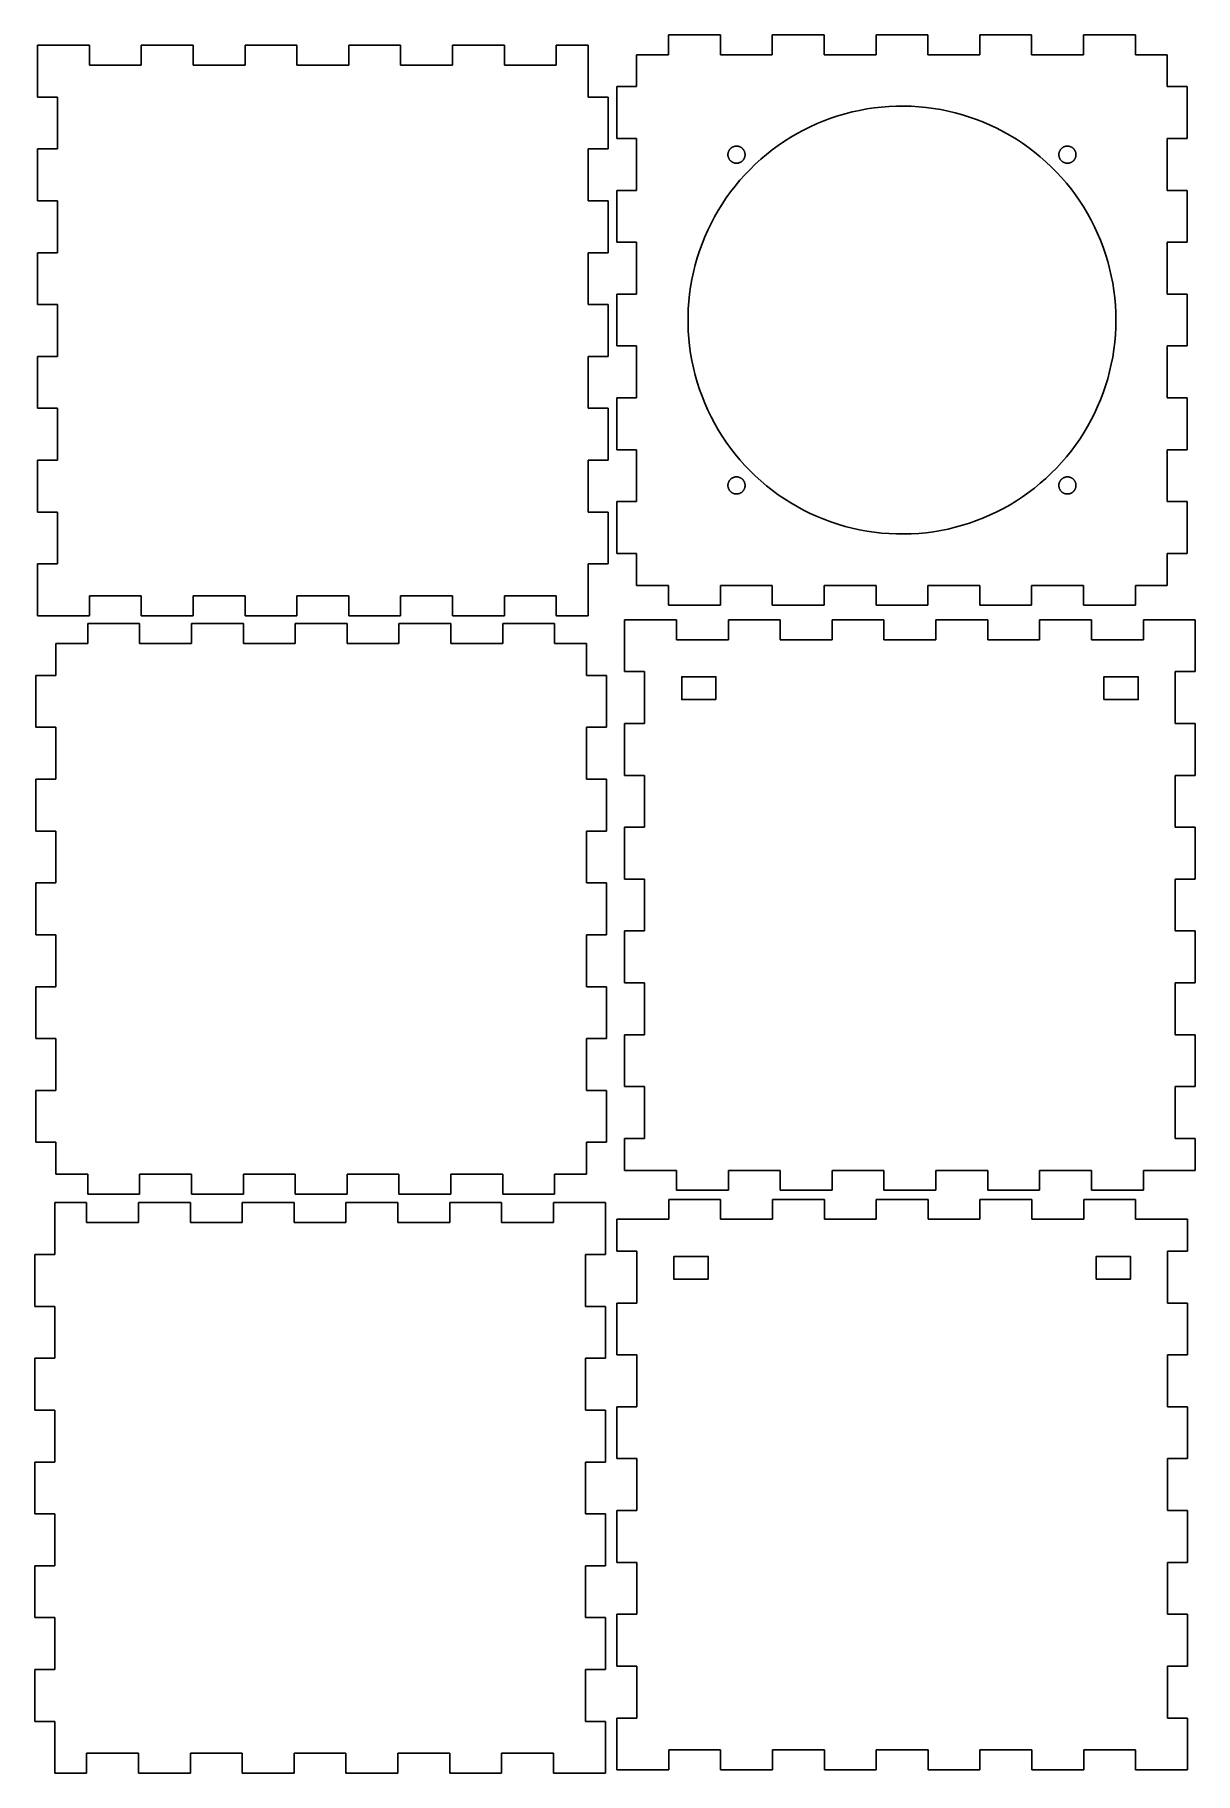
# Model space of a CAD drawing. Header units: millimetres. Extents: x 343 to 546, y 28 to 333.
import ezdxf

# ---------------------------------------------------------------- set-up
doc = ezdxf.new("R2010")
doc.units = ezdxf.units.MM
doc.header["$MEASUREMENT"] = 0
doc.layers.add('Default', color=178, linetype='Continuous', true_color=0x000000)

msp = doc.modelspace()

# ---------------------------------------------------------------- linework, layer by layer
for points in [[(454.19, 332.68), (454.19, 329.18)], [(454.19, 332.68), (463.28, 332.68)], [(463.28, 332.68), (463.28, 329.18)], [(472.37, 332.68), (472.37, 329.18)], [(472.37, 332.68), (481.46, 332.68)], [(481.46, 332.68), (481.46, 329.18)], [(490.55, 332.68), (490.55, 329.18)], [(490.55, 332.68), (499.65, 332.68)], [(499.65, 332.68), (499.65, 329.18)], [(508.74, 332.68), (508.74, 329.18)], [(508.74, 332.68), (517.83, 332.68)], [(517.83, 332.68), (517.83, 329.18)], [(526.92, 332.68), (526.92, 329.18)], [(526.92, 332.68), (536.01, 332.68)], [(536.01, 332.68), (536.01, 329.18)], [(343.6, 321.76), (343.6, 330.85)], [(343.6, 330.85), (352.69, 330.85)], [(352.69, 330.85), (352.69, 327.35)], [(361.79, 330.85), (370.88, 330.85)], [(361.79, 330.85), (361.79, 327.35)], [(370.88, 330.85), (370.88, 327.35)], [(379.97, 330.85), (389.06, 330.85)], [(379.97, 330.85), (379.97, 327.35)], [(389.06, 330.85), (389.06, 327.35)], [(398.15, 330.85), (407.24, 330.85)], [(398.15, 330.85), (398.15, 327.35)], [(407.24, 330.85), (407.24, 327.35)], [(416.33, 330.85), (425.42, 330.85)], [(416.33, 330.85), (416.33, 327.35)], [(425.42, 330.85), (425.42, 327.35)], [(434.51, 330.85), (440.1, 330.85)], [(434.51, 330.85), (434.51, 327.35)], [(440.1, 321.76), (440.1, 330.85)], [(448.6, 329.18), (454.19, 329.18)], [(448.6, 323.58), (448.6, 329.18)], [(463.28, 329.18), (472.37, 329.18)], [(481.46, 329.18), (490.55, 329.18)], [(499.65, 329.18), (508.74, 329.18)], [(517.83, 329.18), (526.92, 329.18)], [(536.01, 329.18), (541.6, 329.18)], [(541.6, 323.58), (541.6, 329.18)], [(352.69, 327.35), (361.79, 327.35)], [(370.88, 327.35), (379.97, 327.35)], [(389.06, 327.35), (398.15, 327.35)], [(407.24, 327.35), (416.33, 327.35)], [(425.42, 327.35), (434.51, 327.35)], [(445.1, 314.49), (445.1, 323.58)], [(448.6, 323.58), (445.1, 323.58)], [(545.1, 323.58), (541.6, 323.58)], [(545.1, 314.49), (545.1, 323.58)], [(347.1, 321.76), (343.6, 321.76)], [(347.1, 312.67), (347.1, 321.76)], [(443.6, 321.76), (440.1, 321.76)], [(443.6, 312.67), (443.6, 321.76)], [(448.6, 314.49), (445.1, 314.49)], [(448.6, 305.4), (448.6, 314.49)], [(541.6, 305.4), (541.6, 314.49)], [(545.1, 314.49), (541.6, 314.49)], [(347.1, 312.67), (343.6, 312.67)], [(343.6, 303.57), (343.6, 312.67)], [(443.6, 312.67), (440.1, 312.67)], [(440.1, 303.57), (440.1, 312.67)], [(445.1, 296.31), (445.1, 305.4)], [(448.6, 305.4), (445.1, 305.4)], [(545.1, 305.4), (541.6, 305.4)], [(545.1, 296.31), (545.1, 305.4)], [(347.1, 303.57), (343.6, 303.57)], [(347.1, 294.48), (347.1, 303.57)], [(443.6, 303.57), (440.1, 303.57)], [(443.6, 294.48), (443.6, 303.57)], [(448.6, 296.31), (445.1, 296.31)], [(448.6, 287.22), (448.6, 296.31)], [(541.6, 287.22), (541.6, 296.31)], [(545.1, 296.31), (541.6, 296.31)], [(347.1, 294.48), (343.6, 294.48)], [(343.6, 285.39), (343.6, 294.48)], [(443.6, 294.48), (440.1, 294.48)], [(440.1, 285.39), (440.1, 294.48)], [(445.1, 278.13), (445.1, 287.22)], [(448.6, 287.22), (445.1, 287.22)], [(545.1, 287.22), (541.6, 287.22)], [(545.1, 278.13), (545.1, 287.22)], [(347.1, 285.39), (343.6, 285.39)], [(347.1, 276.3), (347.1, 285.39)], [(443.6, 285.39), (440.1, 285.39)], [(443.6, 276.3), (443.6, 285.39)], [(448.6, 278.13), (445.1, 278.13)], [(448.6, 269.04), (448.6, 278.13)], [(541.6, 269.04), (541.6, 278.13)], [(545.1, 278.13), (541.6, 278.13)], [(347.1, 276.3), (343.6, 276.3)], [(343.6, 267.21), (343.6, 276.3)], [(443.6, 276.3), (440.1, 276.3)], [(440.1, 267.21), (440.1, 276.3)], [(445.1, 259.95), (445.1, 269.04)], [(448.6, 269.04), (445.1, 269.04)], [(545.1, 269.04), (541.6, 269.04)], [(545.1, 259.95), (545.1, 269.04)], [(347.1, 267.21), (343.6, 267.21)], [(347.1, 258.12), (347.1, 267.21)], [(443.6, 267.21), (440.1, 267.21)], [(443.6, 258.12), (443.6, 267.21)], [(448.6, 259.95), (445.1, 259.95)], [(448.6, 250.86), (448.6, 259.95)], [(541.6, 250.86), (541.6, 259.95)], [(545.1, 259.95), (541.6, 259.95)], [(347.1, 258.12), (343.6, 258.12)], [(343.6, 249.03), (343.6, 258.12)], [(443.6, 258.12), (440.1, 258.12)], [(440.1, 249.03), (440.1, 258.12)], [(445.1, 241.77), (445.1, 250.86)], [(448.6, 250.86), (445.1, 250.86)], [(545.1, 250.86), (541.6, 250.86)], [(545.1, 241.77), (545.1, 250.86)], [(347.1, 249.03), (343.6, 249.03)], [(347.1, 239.94), (347.1, 249.03)], [(443.6, 249.03), (440.1, 249.03)], [(443.6, 239.94), (443.6, 249.03)], [(448.6, 241.77), (445.1, 241.77)], [(448.6, 236.18), (448.6, 241.77)], [(541.6, 236.18), (541.6, 241.77)], [(545.1, 241.77), (541.6, 241.77)], [(347.1, 239.94), (343.6, 239.94)], [(343.6, 230.85), (343.6, 239.94)], [(443.6, 239.94), (440.1, 239.94)], [(440.1, 230.85), (440.1, 239.94)], [(448.6, 236.18), (454.19, 236.18)], [(454.19, 236.18), (454.19, 232.68)], [(463.28, 236.18), (463.28, 232.68)], [(463.28, 236.18), (472.37, 236.18)], [(472.37, 236.18), (472.37, 232.68)], [(481.46, 236.18), (481.46, 232.68)], [(481.46, 236.18), (490.55, 236.18)], [(490.55, 236.18), (490.55, 232.68)], [(499.65, 236.18), (499.65, 232.68)], [(499.65, 236.18), (508.74, 236.18)], [(508.74, 236.18), (508.74, 232.68)], [(517.83, 236.18), (517.83, 232.68)], [(517.83, 236.18), (526.92, 236.18)], [(526.92, 236.18), (526.92, 232.68)], [(536.01, 236.18), (536.01, 232.68)], [(536.01, 236.18), (541.6, 236.18)], [(352.69, 234.35), (361.79, 234.35)], [(352.69, 234.35), (352.69, 230.85)], [(361.79, 234.35), (361.79, 230.85)], [(370.88, 234.35), (379.97, 234.35)], [(370.88, 234.35), (370.88, 230.85)], [(379.97, 234.35), (379.97, 230.85)], [(389.06, 234.35), (398.15, 234.35)], [(389.06, 234.35), (389.06, 230.85)], [(398.15, 234.35), (398.15, 230.85)], [(407.24, 234.35), (416.33, 234.35)], [(407.24, 234.35), (407.24, 230.85)], [(416.33, 234.35), (416.33, 230.85)], [(425.42, 234.35), (434.51, 234.35)], [(425.42, 234.35), (425.42, 230.85)], [(434.51, 234.35), (434.51, 230.85)], [(454.19, 232.68), (463.28, 232.68)], [(472.37, 232.68), (481.46, 232.68)], [(490.55, 232.68), (499.65, 232.68)], [(508.74, 232.68), (517.83, 232.68)], [(526.92, 232.68), (536.01, 232.68)], [(343.6, 230.85), (352.69, 230.85)], [(352.41, 229.48), (352.41, 225.98)], [(352.41, 229.48), (361.5, 229.48)], [(361.5, 229.48), (361.5, 225.98)], [(361.79, 230.85), (370.88, 230.85)], [(370.59, 229.48), (370.59, 225.98)], [(370.59, 229.48), (379.68, 229.48)], [(379.68, 229.48), (379.68, 225.98)], [(379.97, 230.85), (389.06, 230.85)], [(388.77, 229.48), (388.77, 225.98)], [(388.77, 229.48), (397.86, 229.48)], [(397.86, 229.48), (397.86, 225.98)], [(398.15, 230.85), (407.24, 230.85)], [(406.95, 229.48), (406.95, 225.98)], [(406.95, 229.48), (416.04, 229.48)], [(416.04, 229.48), (416.04, 225.98)], [(416.33, 230.85), (425.42, 230.85)], [(425.13, 229.48), (425.13, 225.98)], [(425.13, 229.48), (434.23, 229.48)], [(434.23, 229.48), (434.23, 225.98)], [(434.51, 230.85), (440.1, 230.85)], [(446.5, 230.15), (455.59, 230.15)], [(446.5, 230.15), (446.5, 221.06)], [(455.59, 226.65), (455.59, 230.15)], [(464.68, 230.15), (473.77, 230.15)], [(464.68, 226.65), (464.68, 230.15)], [(473.77, 226.65), (473.77, 230.15)], [(482.86, 230.15), (491.95, 230.15)], [(482.86, 226.65), (482.86, 230.15)], [(491.95, 226.65), (491.95, 230.15)], [(501.04, 230.15), (510.13, 230.15)], [(501.04, 226.65), (501.04, 230.15)], [(510.13, 226.65), (510.13, 230.15)], [(519.22, 230.15), (528.31, 230.15)], [(519.22, 226.65), (519.22, 230.15)], [(528.31, 226.65), (528.31, 230.15)], [(537.41, 230.15), (546.5, 230.15)], [(537.41, 226.65), (537.41, 230.15)], [(546.5, 230.15), (546.5, 221.06)], [(346.82, 225.98), (352.41, 225.98)], [(346.82, 220.39), (346.82, 225.98)], [(361.5, 225.98), (370.59, 225.98)], [(379.68, 225.98), (388.77, 225.98)], [(397.86, 225.98), (406.95, 225.98)], [(416.04, 225.98), (425.13, 225.98)], [(434.23, 225.98), (439.82, 225.98)], [(439.82, 220.39), (439.82, 225.98)], [(455.59, 226.65), (464.68, 226.65)], [(473.77, 226.65), (482.86, 226.65)], [(491.95, 226.65), (501.04, 226.65)], [(510.13, 226.65), (519.22, 226.65)], [(528.31, 226.65), (537.41, 226.65)], [(343.32, 211.3), (343.32, 220.39)], [(346.82, 220.39), (343.32, 220.39)], [(443.32, 220.39), (439.82, 220.39)], [(443.32, 211.3), (443.32, 220.39)], [(450, 221.06), (446.5, 221.06)], [(450, 221.06), (450, 211.97)], [(543, 221.06), (543, 211.97)], [(546.5, 221.06), (543, 221.06)], [(346.82, 211.3), (343.32, 211.3)], [(346.82, 202.21), (346.82, 211.3)], [(439.82, 202.21), (439.82, 211.3)], [(443.32, 211.3), (439.82, 211.3)], [(446.5, 211.97), (446.5, 202.87)], [(450, 211.97), (446.5, 211.97)], [(546.5, 211.97), (543, 211.97)], [(546.5, 211.97), (546.5, 202.87)], [(343.32, 193.12), (343.32, 202.21)], [(346.82, 202.21), (343.32, 202.21)], [(443.32, 202.21), (439.82, 202.21)], [(443.32, 193.12), (443.32, 202.21)], [(450, 202.87), (446.5, 202.87)], [(450, 202.87), (450, 193.78)], [(543, 202.87), (543, 193.78)], [(546.5, 202.87), (543, 202.87)], [(346.82, 193.12), (343.32, 193.12)], [(346.82, 184.02), (346.82, 193.12)], [(439.82, 184.02), (439.82, 193.12)], [(443.32, 193.12), (439.82, 193.12)], [(446.5, 193.78), (446.5, 184.69)], [(450, 193.78), (446.5, 193.78)], [(546.5, 193.78), (543, 193.78)], [(546.5, 193.78), (546.5, 184.69)], [(343.32, 174.93), (343.32, 184.02)], [(346.82, 184.02), (343.32, 184.02)], [(443.32, 184.02), (439.82, 184.02)], [(443.32, 174.93), (443.32, 184.02)], [(450, 184.69), (446.5, 184.69)], [(450, 184.69), (450, 175.6)], [(543, 184.69), (543, 175.6)], [(546.5, 184.69), (543, 184.69)], [(346.82, 174.93), (343.32, 174.93)], [(346.82, 165.84), (346.82, 174.93)], [(439.82, 165.84), (439.82, 174.93)], [(443.32, 174.93), (439.82, 174.93)], [(446.5, 175.6), (446.5, 166.51)], [(450, 175.6), (446.5, 175.6)], [(546.5, 175.6), (543, 175.6)], [(546.5, 175.6), (546.5, 166.51)], [(343.32, 156.75), (343.32, 165.84)], [(346.82, 165.84), (343.32, 165.84)], [(443.32, 165.84), (439.82, 165.84)], [(443.32, 156.75), (443.32, 165.84)], [(450, 166.51), (446.5, 166.51)], [(450, 166.51), (450, 157.42)], [(543, 166.51), (543, 157.42)], [(546.5, 166.51), (543, 166.51)], [(346.82, 156.75), (343.32, 156.75)], [(346.82, 147.66), (346.82, 156.75)], [(439.82, 147.66), (439.82, 156.75)], [(443.32, 156.75), (439.82, 156.75)], [(446.5, 157.42), (446.5, 148.33)], [(450, 157.42), (446.5, 157.42)], [(546.5, 157.42), (543, 157.42)], [(546.5, 157.42), (546.5, 148.33)], [(343.32, 138.57), (343.32, 147.66)], [(346.82, 147.66), (343.32, 147.66)], [(443.32, 147.66), (439.82, 147.66)], [(443.32, 138.57), (443.32, 147.66)], [(450, 148.33), (446.5, 148.33)], [(450, 148.33), (450, 139.24)], [(543, 148.33), (543, 139.24)], [(546.5, 148.33), (543, 148.33)], [(346.82, 138.57), (343.32, 138.57)], [(346.82, 132.98), (346.82, 138.57)], [(439.82, 132.98), (439.82, 138.57)], [(443.32, 138.57), (439.82, 138.57)], [(446.5, 139.24), (446.5, 133.65)], [(450, 139.24), (446.5, 139.24)], [(546.5, 139.24), (543, 139.24)], [(546.5, 139.24), (546.5, 133.65)], [(346.82, 132.98), (352.41, 132.98)], [(352.41, 132.98), (352.41, 129.48)], [(361.5, 132.98), (361.5, 129.48)], [(361.5, 132.98), (370.59, 132.98)], [(370.59, 132.98), (370.59, 129.48)], [(379.68, 132.98), (379.68, 129.48)], [(379.68, 132.98), (388.77, 132.98)], [(388.77, 132.98), (388.77, 129.48)], [(397.86, 132.98), (397.86, 129.48)], [(397.86, 132.98), (406.95, 132.98)], [(406.95, 132.98), (406.95, 129.48)], [(416.04, 132.98), (416.04, 129.48)], [(416.04, 132.98), (425.13, 132.98)], [(425.13, 132.98), (425.13, 129.48)], [(434.23, 132.98), (434.23, 129.48)], [(434.23, 132.98), (439.82, 132.98)], [(446.5, 133.65), (455.59, 133.65)], [(455.59, 130.15), (455.59, 133.65)], [(464.68, 133.65), (473.77, 133.65)], [(464.68, 130.15), (464.68, 133.65)], [(473.77, 130.15), (473.77, 133.65)], [(482.86, 133.65), (491.95, 133.65)], [(482.86, 130.15), (482.86, 133.65)], [(491.95, 130.15), (491.95, 133.65)], [(501.04, 133.65), (510.13, 133.65)], [(501.04, 130.15), (501.04, 133.65)], [(510.13, 130.15), (510.13, 133.65)], [(519.22, 133.65), (528.31, 133.65)], [(519.22, 130.15), (519.22, 133.65)], [(528.31, 130.15), (528.31, 133.65)], [(537.41, 133.65), (546.5, 133.65)], [(537.41, 130.15), (537.41, 133.65)], [(346.62, 127.99), (346.62, 118.9)], [(352.21, 127.99), (346.62, 127.99)], [(352.21, 124.49), (352.21, 127.99)], [(352.41, 129.48), (361.5, 129.48)], [(361.3, 124.49), (361.3, 127.99)], [(370.39, 127.99), (361.3, 127.99)], [(370.39, 124.49), (370.39, 127.99)], [(370.59, 129.48), (379.68, 129.48)], [(379.48, 124.49), (379.48, 127.99)], [(388.57, 127.99), (379.48, 127.99)], [(388.57, 124.49), (388.57, 127.99)], [(388.77, 129.48), (397.86, 129.48)], [(397.66, 124.49), (397.66, 127.99)], [(406.75, 127.99), (397.66, 127.99)], [(406.75, 124.49), (406.75, 127.99)], [(406.95, 129.48), (416.04, 129.48)], [(415.84, 124.49), (415.84, 127.99)], [(424.94, 127.99), (415.84, 127.99)], [(424.94, 124.49), (424.94, 127.99)], [(425.13, 129.48), (434.23, 129.48)], [(434.03, 124.49), (434.03, 127.99)], [(443.12, 127.99), (434.03, 127.99)], [(443.12, 127.99), (443.12, 118.9)], [(454.23, 128.57), (454.23, 125.07)], [(463.32, 128.57), (454.23, 128.57)], [(455.59, 130.15), (464.68, 130.15)], [(463.32, 128.57), (463.32, 125.07)], [(472.41, 128.57), (472.41, 125.07)], [(481.5, 128.57), (472.41, 128.57)], [(473.77, 130.15), (482.86, 130.15)], [(481.5, 128.57), (481.5, 125.07)], [(490.59, 128.57), (490.59, 125.07)], [(499.68, 128.57), (490.59, 128.57)], [(491.95, 130.15), (501.04, 130.15)], [(499.68, 128.57), (499.68, 125.07)], [(508.77, 128.57), (508.77, 125.07)], [(517.86, 128.57), (508.77, 128.57)], [(510.13, 130.15), (519.22, 130.15)], [(517.86, 128.57), (517.86, 125.07)], [(526.96, 128.57), (526.96, 125.07)], [(536.05, 128.57), (526.96, 128.57)], [(528.31, 130.15), (537.41, 130.15)], [(536.05, 128.57), (536.05, 125.07)], [(454.23, 125.07), (445.14, 125.07)], [(445.14, 119.48), (445.14, 125.07)], [(472.41, 125.07), (463.32, 125.07)], [(490.59, 125.07), (481.5, 125.07)], [(508.77, 125.07), (499.68, 125.07)], [(526.96, 125.07), (517.86, 125.07)], [(545.14, 125.07), (536.05, 125.07)], [(545.14, 119.48), (545.14, 125.07)], [(361.3, 124.49), (352.21, 124.49)], [(379.48, 124.49), (370.39, 124.49)], [(397.66, 124.49), (388.57, 124.49)], [(415.84, 124.49), (406.75, 124.49)], [(434.03, 124.49), (424.94, 124.49)], [(343.12, 118.9), (343.12, 109.81)], [(343.12, 118.9), (346.62, 118.9)], [(439.62, 118.9), (439.62, 109.81)], [(439.62, 118.9), (443.12, 118.9)], [(445.14, 119.48), (448.64, 119.48)], [(448.64, 110.39), (448.64, 119.48)], [(541.64, 119.48), (545.14, 119.48)], [(541.64, 110.39), (541.64, 119.48)], [(343.12, 109.81), (346.62, 109.81)], [(346.62, 109.81), (346.62, 100.72)], [(439.62, 109.81), (443.12, 109.81)], [(443.12, 109.81), (443.12, 100.72)], [(445.14, 110.39), (448.64, 110.39)], [(445.14, 101.3), (445.14, 110.39)], [(541.64, 110.39), (545.14, 110.39)], [(545.14, 101.3), (545.14, 110.39)], [(343.12, 100.72), (343.12, 91.63)], [(343.12, 100.72), (346.62, 100.72)], [(439.62, 100.72), (439.62, 91.63)], [(439.62, 100.72), (443.12, 100.72)], [(445.14, 101.3), (448.64, 101.3)], [(448.64, 92.21), (448.64, 101.3)], [(541.64, 101.3), (545.14, 101.3)], [(541.64, 92.21), (541.64, 101.3)], [(343.12, 91.63), (346.62, 91.63)], [(346.62, 91.63), (346.62, 82.53)], [(439.62, 91.63), (443.12, 91.63)], [(443.12, 91.63), (443.12, 82.53)], [(445.14, 92.21), (448.64, 92.21)], [(445.14, 83.12), (445.14, 92.21)], [(541.64, 92.21), (545.14, 92.21)], [(545.14, 83.12), (545.14, 92.21)], [(343.12, 82.53), (343.12, 73.44)], [(343.12, 82.53), (346.62, 82.53)], [(439.62, 82.53), (439.62, 73.44)], [(439.62, 82.53), (443.12, 82.53)], [(445.14, 83.12), (448.64, 83.12)], [(448.64, 74.02), (448.64, 83.12)], [(541.64, 83.12), (545.14, 83.12)], [(541.64, 74.02), (541.64, 83.12)], [(343.12, 73.44), (346.62, 73.44)], [(346.62, 73.44), (346.62, 64.35)], [(439.62, 73.44), (443.12, 73.44)], [(443.12, 73.44), (443.12, 64.35)], [(445.14, 74.02), (448.64, 74.02)], [(445.14, 64.93), (445.14, 74.02)], [(541.64, 74.02), (545.14, 74.02)], [(545.14, 64.93), (545.14, 74.02)], [(343.12, 64.35), (343.12, 55.26)], [(343.12, 64.35), (346.62, 64.35)], [(439.62, 64.35), (439.62, 55.26)], [(439.62, 64.35), (443.12, 64.35)], [(445.14, 64.93), (448.64, 64.93)], [(448.64, 55.84), (448.64, 64.93)], [(541.64, 64.93), (545.14, 64.93)], [(541.64, 55.84), (541.64, 64.93)], [(343.12, 55.26), (346.62, 55.26)], [(346.62, 55.26), (346.62, 46.17)], [(439.62, 55.26), (443.12, 55.26)], [(443.12, 55.26), (443.12, 46.17)], [(445.14, 55.84), (448.64, 55.84)], [(445.14, 46.75), (445.14, 55.84)], [(541.64, 55.84), (545.14, 55.84)], [(545.14, 46.75), (545.14, 55.84)], [(343.12, 46.17), (343.12, 37.08)], [(343.12, 46.17), (346.62, 46.17)], [(439.62, 46.17), (439.62, 37.08)], [(439.62, 46.17), (443.12, 46.17)], [(445.14, 46.75), (448.64, 46.75)], [(448.64, 37.66), (448.64, 46.75)], [(541.64, 46.75), (545.14, 46.75)], [(541.64, 37.66), (541.64, 46.75)], [(343.12, 37.08), (346.62, 37.08)], [(346.62, 37.08), (346.62, 27.99)], [(439.62, 37.08), (443.12, 37.08)], [(443.12, 37.08), (443.12, 27.99)], [(445.14, 37.66), (448.64, 37.66)], [(445.14, 28.57), (445.14, 37.66)], [(541.64, 37.66), (545.14, 37.66)], [(545.14, 28.57), (545.14, 37.66)], [(352.21, 27.99), (352.21, 31.49)], [(361.3, 31.49), (352.21, 31.49)], [(361.3, 27.99), (361.3, 31.49)], [(370.39, 27.99), (370.39, 31.49)], [(379.48, 31.49), (370.39, 31.49)], [(379.48, 27.99), (379.48, 31.49)], [(388.57, 27.99), (388.57, 31.49)], [(397.66, 31.49), (388.57, 31.49)], [(397.66, 27.99), (397.66, 31.49)], [(406.75, 27.99), (406.75, 31.49)], [(415.84, 31.49), (406.75, 31.49)], [(415.84, 27.99), (415.84, 31.49)], [(424.94, 27.99), (424.94, 31.49)], [(434.03, 31.49), (424.94, 31.49)], [(434.03, 27.99), (434.03, 31.49)], [(454.23, 32.07), (454.23, 28.57)], [(463.32, 32.07), (454.23, 32.07)], [(463.32, 32.07), (463.32, 28.57)], [(472.41, 32.07), (472.41, 28.57)], [(481.5, 32.07), (472.41, 32.07)], [(481.5, 32.07), (481.5, 28.57)], [(490.59, 32.07), (490.59, 28.57)], [(499.68, 32.07), (490.59, 32.07)], [(499.68, 32.07), (499.68, 28.57)], [(508.77, 32.07), (508.77, 28.57)], [(517.86, 32.07), (508.77, 32.07)], [(517.86, 32.07), (517.86, 28.57)], [(526.96, 32.07), (526.96, 28.57)], [(536.05, 32.07), (526.96, 32.07)], [(536.05, 32.07), (536.05, 28.57)], [(352.21, 27.99), (346.62, 27.99)], [(370.39, 27.99), (361.3, 27.99)], [(388.57, 27.99), (379.48, 27.99)], [(406.75, 27.99), (397.66, 27.99)], [(424.94, 27.99), (415.84, 27.99)], [(443.12, 27.99), (434.03, 27.99)], [(454.23, 28.57), (445.14, 28.57)], [(472.41, 28.57), (463.32, 28.57)], [(490.59, 28.57), (481.5, 28.57)], [(508.77, 28.57), (499.68, 28.57)], [(526.96, 28.57), (517.86, 28.57)], [(545.14, 28.57), (536.05, 28.57)]]:
    msp.add_lwpolyline(points)
at = {"layer": 'Default'}
for points in [[(532.6, 282.68), (532.58, 283.98), (532.51, 285.28), (532.4, 286.57), (532.24, 287.87), (532.04, 289.15), (531.79, 290.43), (531.5, 291.7), (531.16, 292.96), (530.79, 294.2), (530.36, 295.43), (529.9, 296.65), (529.39, 297.85), (528.85, 299.03), (528.26, 300.19), (527.63, 301.33), (526.96, 302.45), (526.26, 303.54), (525.51, 304.61), (524.74, 305.65), (523.92, 306.67), (523.07, 307.65), (522.19, 308.61), (521.27, 309.53), (520.32, 310.43), (519.34, 311.29), (518.34, 312.11), (517.3, 312.9), (516.24, 313.65), (515.15, 314.37), (514.04, 315.04), (512.9, 315.68), (511.75, 316.28), (510.57, 316.84), (509.38, 317.35), (508.16, 317.83), (506.94, 318.26), (505.69, 318.65), (504.44, 318.99), (503.17, 319.3), (501.9, 319.55), (500.61, 319.77), (499.32, 319.94), (498.03, 320.06), (496.73, 320.14), (495.43, 320.17), (494.12, 320.16), (492.82, 320.11), (491.53, 320), (490.23, 319.86), (488.94, 319.67), (487.66, 319.43), (486.39, 319.15), (485.13, 318.83), (483.88, 318.46), (482.65, 318.05), (481.43, 317.59), (480.23, 317.1), (479.04, 316.56), (477.87, 315.98), (476.73, 315.37), (475.6, 314.71), (474.5, 314.01), (473.43, 313.28), (472.38, 312.51), (471.36, 311.7), (470.36, 310.86), (469.4, 309.98), (468.47, 309.08), (467.57, 308.14), (466.7, 307.17), (465.87, 306.17), (465.07, 305.14), (464.31, 304.08), (463.59, 303), (462.9, 301.89), (462.25, 300.76), (461.64, 299.61), (461.08, 298.44), (460.55, 297.25), (460.06, 296.04), (459.62, 294.82), (459.22, 293.58), (458.86, 292.33), (458.55, 291.07), (458.28, 289.79), (458.06, 288.51), (457.88, 287.22), (457.74, 285.93), (457.65, 284.63), (457.61, 283.33), (457.61, 282.02), (457.65, 280.72), (457.74, 279.43), (457.88, 278.13), (458.06, 276.84), (458.28, 275.56), (458.55, 274.29), (458.86, 273.02), (459.22, 271.77), (459.62, 270.53), (460.06, 269.31), (460.55, 268.1), (461.08, 266.91), (461.64, 265.74), (462.25, 264.59), (462.9, 263.46), (463.59, 262.35), (464.31, 261.27), (465.07, 260.21), (465.87, 259.19), (466.7, 258.19), (467.57, 257.21), (468.47, 256.27), (469.4, 255.37), (470.36, 254.49), (471.36, 253.65), (472.38, 252.84), (473.43, 252.07), (474.5, 251.34), (475.6, 250.64), (476.73, 249.98), (477.87, 249.37), (479.04, 248.79), (480.23, 248.25), (481.43, 247.76), (482.65, 247.3), (483.88, 246.89), (485.13, 246.52), (486.39, 246.2), (487.66, 245.92), (488.94, 245.68), (490.23, 245.49), (491.53, 245.35), (492.82, 245.24), (494.12, 245.19), (495.43, 245.18), (496.73, 245.21), (498.03, 245.29), (499.32, 245.41), (500.61, 245.58), (501.9, 245.8), (503.17, 246.05), (504.44, 246.36), (505.69, 246.7), (506.94, 247.09), (508.16, 247.52), (509.38, 248), (510.57, 248.52), (511.75, 249.07), (512.9, 249.67), (514.04, 250.31), (515.15, 250.99), (516.24, 251.7), (517.3, 252.45), (518.34, 253.24), (519.34, 254.07), (520.32, 254.92), (521.27, 255.82), (522.19, 256.74), (523.07, 257.7), (523.92, 258.68), (524.74, 259.7), (525.51, 260.74), (526.26, 261.81), (526.96, 262.9), (527.63, 264.02), (528.26, 265.16), (528.85, 266.32), (529.39, 267.5), (529.9, 268.7), (530.36, 269.92), (530.79, 271.15), (531.16, 272.39), (531.5, 273.65), (531.79, 274.92), (532.04, 276.2), (532.24, 277.49), (532.4, 278.78), (532.51, 280.07), (532.58, 281.37)], [(467.6, 311.66), (467.6, 311.71), (467.6, 311.77), (467.6, 311.82), (467.59, 311.87), (467.58, 311.92), (467.57, 311.97), (467.56, 312.02), (467.55, 312.07), (467.53, 312.12), (467.51, 312.17), (467.5, 312.22), (467.48, 312.27), (467.45, 312.32), (467.43, 312.36), (467.4, 312.41), (467.38, 312.45), (467.35, 312.5), (467.32, 312.54), (467.29, 312.58), (467.26, 312.62), (467.22, 312.66), (467.19, 312.7), (467.15, 312.74), (467.11, 312.77), (467.07, 312.81), (467.03, 312.84), (466.99, 312.87), (466.95, 312.9), (466.91, 312.93), (466.86, 312.96), (466.82, 312.98), (466.77, 313.01), (466.72, 313.03), (466.67, 313.05), (466.63, 313.07), (466.58, 313.08), (466.53, 313.1), (466.48, 313.11), (466.43, 313.13), (466.38, 313.14), (466.32, 313.15), (466.27, 313.15), (466.22, 313.16), (466.17, 313.16), (466.12, 313.16), (466.06, 313.16), (466.01, 313.16), (465.96, 313.15), (465.91, 313.15), (465.86, 313.14), (465.81, 313.13), (465.76, 313.12), (465.71, 313.11), (465.66, 313.09), (465.61, 313.08), (465.56, 313.06), (465.51, 313.04), (465.46, 313.02), (465.41, 312.99), (465.37, 312.97), (465.32, 312.94), (465.28, 312.91), (465.24, 312.89), (465.19, 312.85), (465.15, 312.82), (465.11, 312.79), (465.08, 312.75), (465.04, 312.72), (465, 312.68), (464.97, 312.64), (464.93, 312.6), (464.9, 312.56), (464.87, 312.52), (464.84, 312.47), (464.82, 312.43), (464.79, 312.39), (464.77, 312.34), (464.74, 312.29), (464.72, 312.24), (464.7, 312.2), (464.68, 312.15), (464.67, 312.1), (464.65, 312.05), (464.64, 312), (464.63, 311.95), (464.62, 311.89), (464.61, 311.84), (464.61, 311.79), (464.61, 311.74), (464.6, 311.69), (464.6, 311.64), (464.61, 311.58), (464.61, 311.53), (464.61, 311.48), (464.62, 311.43), (464.63, 311.38), (464.64, 311.33), (464.65, 311.28), (464.67, 311.23), (464.68, 311.18), (464.7, 311.13), (464.72, 311.08), (464.74, 311.03), (464.77, 310.98), (464.79, 310.94), (464.82, 310.89), (464.84, 310.85), (464.87, 310.81), (464.9, 310.76), (464.93, 310.72), (464.97, 310.68), (465, 310.64), (465.04, 310.61), (465.08, 310.57), (465.11, 310.53), (465.15, 310.5), (465.19, 310.47), (465.24, 310.44), (465.28, 310.41), (465.32, 310.38), (465.37, 310.35), (465.41, 310.33), (465.46, 310.31), (465.51, 310.28), (465.56, 310.26), (465.61, 310.25), (465.66, 310.23), (465.71, 310.22), (465.76, 310.2), (465.81, 310.19), (465.86, 310.18), (465.91, 310.17), (465.96, 310.17), (466.01, 310.16), (466.06, 310.16), (466.12, 310.16), (466.17, 310.16), (466.22, 310.17), (466.27, 310.17), (466.32, 310.18), (466.38, 310.19), (466.43, 310.2), (466.48, 310.21), (466.53, 310.22), (466.58, 310.24), (466.63, 310.26), (466.67, 310.27), (466.72, 310.3), (466.77, 310.32), (466.82, 310.34), (466.86, 310.37), (466.91, 310.39), (466.95, 310.42), (466.99, 310.45), (467.03, 310.48), (467.07, 310.52), (467.11, 310.55), (467.15, 310.59), (467.19, 310.62), (467.22, 310.66), (467.26, 310.7), (467.29, 310.74), (467.32, 310.78), (467.35, 310.83), (467.38, 310.87), (467.4, 310.92), (467.43, 310.96), (467.45, 311.01), (467.48, 311.05), (467.5, 311.1), (467.51, 311.15), (467.53, 311.2), (467.55, 311.25), (467.56, 311.3), (467.57, 311.35), (467.58, 311.4), (467.59, 311.45), (467.6, 311.51), (467.6, 311.56), (467.6, 311.61)], [(522.6, 311.66), (522.6, 311.71), (522.6, 311.77), (522.61, 311.82), (522.61, 311.87), (522.62, 311.92), (522.63, 311.97), (522.64, 312.02), (522.65, 312.07), (522.67, 312.12), (522.69, 312.17), (522.7, 312.22), (522.73, 312.27), (522.75, 312.32), (522.77, 312.36), (522.8, 312.41), (522.82, 312.45), (522.85, 312.5), (522.88, 312.54), (522.91, 312.58), (522.94, 312.62), (522.98, 312.66), (523.01, 312.7), (523.05, 312.74), (523.09, 312.77), (523.13, 312.81), (523.17, 312.84), (523.21, 312.87), (523.25, 312.9), (523.29, 312.93), (523.34, 312.96), (523.38, 312.98), (523.43, 313.01), (523.48, 313.03), (523.53, 313.05), (523.57, 313.07), (523.62, 313.08), (523.67, 313.1), (523.72, 313.11), (523.77, 313.13), (523.83, 313.14), (523.88, 313.15), (523.93, 313.15), (523.98, 313.16), (524.03, 313.16), (524.08, 313.16), (524.14, 313.16), (524.19, 313.16), (524.24, 313.15), (524.29, 313.15), (524.34, 313.14), (524.39, 313.13), (524.45, 313.12), (524.5, 313.11), (524.55, 313.09), (524.6, 313.08), (524.64, 313.06), (524.69, 313.04), (524.74, 313.02), (524.79, 312.99), (524.83, 312.97), (524.88, 312.94), (524.92, 312.91), (524.96, 312.89), (525.01, 312.85), (525.05, 312.82), (525.09, 312.79), (525.12, 312.75), (525.16, 312.72), (525.2, 312.68), (525.23, 312.64), (525.27, 312.6), (525.3, 312.56), (525.33, 312.52), (525.36, 312.47), (525.39, 312.43), (525.41, 312.39), (525.44, 312.34), (525.46, 312.29), (525.48, 312.24), (525.5, 312.2), (525.52, 312.15), (525.53, 312.1), (525.55, 312.05), (525.56, 312), (525.57, 311.95), (525.58, 311.89), (525.59, 311.84), (525.59, 311.79), (525.59, 311.74), (525.6, 311.69), (525.6, 311.64), (525.59, 311.58), (525.59, 311.53), (525.59, 311.48), (525.58, 311.43), (525.57, 311.38), (525.56, 311.33), (525.55, 311.28), (525.53, 311.23), (525.52, 311.18), (525.5, 311.13), (525.48, 311.08), (525.46, 311.03), (525.44, 310.98), (525.41, 310.94), (525.39, 310.89), (525.36, 310.85), (525.33, 310.81), (525.3, 310.76), (525.27, 310.72), (525.23, 310.68), (525.2, 310.64), (525.16, 310.61), (525.12, 310.57), (525.09, 310.53), (525.05, 310.5), (525.01, 310.47), (524.96, 310.44), (524.92, 310.41), (524.88, 310.38), (524.83, 310.35), (524.79, 310.33), (524.74, 310.31), (524.69, 310.28), (524.64, 310.26), (524.6, 310.25), (524.55, 310.23), (524.5, 310.22), (524.45, 310.2), (524.39, 310.19), (524.34, 310.18), (524.29, 310.17), (524.24, 310.17), (524.19, 310.16), (524.14, 310.16), (524.08, 310.16), (524.03, 310.16), (523.98, 310.17), (523.93, 310.17), (523.88, 310.18), (523.83, 310.19), (523.77, 310.2), (523.72, 310.21), (523.67, 310.22), (523.62, 310.24), (523.57, 310.26), (523.53, 310.27), (523.48, 310.3), (523.43, 310.32), (523.38, 310.34), (523.34, 310.37), (523.29, 310.39), (523.25, 310.42), (523.21, 310.45), (523.17, 310.48), (523.13, 310.52), (523.09, 310.55), (523.05, 310.59), (523.01, 310.62), (522.98, 310.66), (522.94, 310.7), (522.91, 310.74), (522.88, 310.78), (522.85, 310.83), (522.82, 310.87), (522.8, 310.92), (522.77, 310.96), (522.75, 311.01), (522.73, 311.05), (522.7, 311.1), (522.69, 311.15), (522.67, 311.2), (522.65, 311.25), (522.64, 311.3), (522.63, 311.35), (522.62, 311.4), (522.61, 311.45), (522.61, 311.51), (522.6, 311.56), (522.6, 311.61)], [(467.6, 253.69), (467.6, 253.64), (467.6, 253.59), (467.6, 253.53), (467.59, 253.48), (467.58, 253.43), (467.57, 253.38), (467.56, 253.33), (467.55, 253.28), (467.53, 253.23), (467.51, 253.18), (467.5, 253.13), (467.48, 253.08), (467.45, 253.04), (467.43, 252.99), (467.4, 252.94), (467.38, 252.9), (467.35, 252.85), (467.32, 252.81), (467.29, 252.77), (467.26, 252.73), (467.22, 252.69), (467.19, 252.65), (467.15, 252.61), (467.11, 252.58), (467.07, 252.54), (467.03, 252.51), (466.99, 252.48), (466.95, 252.45), (466.91, 252.42), (466.86, 252.39), (466.82, 252.37), (466.77, 252.35), (466.72, 252.32), (466.67, 252.3), (466.63, 252.28), (466.58, 252.27), (466.53, 252.25), (466.48, 252.24), (466.43, 252.22), (466.38, 252.21), (466.32, 252.21), (466.27, 252.2), (466.22, 252.19), (466.17, 252.19), (466.12, 252.19), (466.06, 252.19), (466.01, 252.19), (465.96, 252.2), (465.91, 252.2), (465.86, 252.21), (465.81, 252.22), (465.76, 252.23), (465.71, 252.24), (465.66, 252.26), (465.61, 252.27), (465.56, 252.29), (465.51, 252.31), (465.46, 252.33), (465.41, 252.36), (465.37, 252.38), (465.32, 252.41), (465.28, 252.44), (465.24, 252.47), (465.19, 252.5), (465.15, 252.53), (465.11, 252.56), (465.08, 252.6), (465.04, 252.63), (465, 252.67), (464.97, 252.71), (464.93, 252.75), (464.9, 252.79), (464.87, 252.83), (464.84, 252.88), (464.82, 252.92), (464.79, 252.97), (464.77, 253.01), (464.74, 253.06), (464.72, 253.11), (464.7, 253.15), (464.68, 253.2), (464.67, 253.25), (464.65, 253.3), (464.64, 253.35), (464.63, 253.4), (464.62, 253.46), (464.61, 253.51), (464.61, 253.56), (464.61, 253.61), (464.6, 253.66), (464.6, 253.72), (464.61, 253.77), (464.61, 253.82), (464.61, 253.87), (464.62, 253.92), (464.63, 253.97), (464.64, 254.02), (464.65, 254.08), (464.67, 254.13), (464.68, 254.18), (464.7, 254.22), (464.72, 254.27), (464.74, 254.32), (464.77, 254.37), (464.79, 254.41), (464.82, 254.46), (464.84, 254.5), (464.87, 254.55), (464.9, 254.59), (464.93, 254.63), (464.97, 254.67), (465, 254.71), (465.04, 254.75), (465.08, 254.78), (465.11, 254.82), (465.15, 254.85), (465.19, 254.88), (465.24, 254.91), (465.28, 254.94), (465.32, 254.97), (465.37, 255), (465.41, 255.02), (465.46, 255.04), (465.51, 255.07), (465.56, 255.09), (465.61, 255.1), (465.66, 255.12), (465.71, 255.14), (465.76, 255.15), (465.81, 255.16), (465.86, 255.17), (465.91, 255.18), (465.96, 255.18), (466.01, 255.19), (466.06, 255.19), (466.12, 255.19), (466.17, 255.19), (466.22, 255.18), (466.27, 255.18), (466.32, 255.17), (466.38, 255.16), (466.43, 255.15), (466.48, 255.14), (466.53, 255.13), (466.58, 255.11), (466.63, 255.1), (466.67, 255.08), (466.72, 255.06), (466.77, 255.03), (466.82, 255.01), (466.86, 254.98), (466.91, 254.96), (466.95, 254.93), (466.99, 254.9), (467.03, 254.87), (467.07, 254.83), (467.11, 254.8), (467.15, 254.76), (467.19, 254.73), (467.22, 254.69), (467.26, 254.65), (467.29, 254.61), (467.32, 254.57), (467.35, 254.52), (467.38, 254.48), (467.4, 254.44), (467.43, 254.39), (467.45, 254.34), (467.48, 254.3), (467.5, 254.25), (467.51, 254.2), (467.53, 254.15), (467.55, 254.1), (467.56, 254.05), (467.57, 254), (467.58, 253.95), (467.59, 253.9), (467.6, 253.85), (467.6, 253.79), (467.6, 253.74)], [(522.6, 253.69), (522.6, 253.64), (522.6, 253.59), (522.61, 253.53), (522.61, 253.48), (522.62, 253.43), (522.63, 253.38), (522.64, 253.33), (522.65, 253.28), (522.67, 253.23), (522.69, 253.18), (522.7, 253.13), (522.73, 253.08), (522.75, 253.04), (522.77, 252.99), (522.8, 252.94), (522.82, 252.9), (522.85, 252.85), (522.88, 252.81), (522.91, 252.77), (522.94, 252.73), (522.98, 252.69), (523.01, 252.65), (523.05, 252.61), (523.09, 252.58), (523.13, 252.54), (523.17, 252.51), (523.21, 252.48), (523.25, 252.45), (523.29, 252.42), (523.34, 252.39), (523.38, 252.37), (523.43, 252.35), (523.48, 252.32), (523.53, 252.3), (523.57, 252.28), (523.62, 252.27), (523.67, 252.25), (523.72, 252.24), (523.77, 252.22), (523.83, 252.21), (523.88, 252.21), (523.93, 252.2), (523.98, 252.19), (524.03, 252.19), (524.08, 252.19), (524.14, 252.19), (524.19, 252.19), (524.24, 252.2), (524.29, 252.2), (524.34, 252.21), (524.39, 252.22), (524.45, 252.23), (524.5, 252.24), (524.55, 252.26), (524.6, 252.27), (524.64, 252.29), (524.69, 252.31), (524.74, 252.33), (524.79, 252.36), (524.83, 252.38), (524.88, 252.41), (524.92, 252.44), (524.96, 252.47), (525.01, 252.5), (525.05, 252.53), (525.09, 252.56), (525.12, 252.6), (525.16, 252.63), (525.2, 252.67), (525.23, 252.71), (525.27, 252.75), (525.3, 252.79), (525.33, 252.83), (525.36, 252.88), (525.39, 252.92), (525.41, 252.97), (525.44, 253.01), (525.46, 253.06), (525.48, 253.11), (525.5, 253.15), (525.52, 253.2), (525.53, 253.25), (525.55, 253.3), (525.56, 253.35), (525.57, 253.4), (525.58, 253.46), (525.59, 253.51), (525.59, 253.56), (525.59, 253.61), (525.6, 253.66), (525.6, 253.72), (525.59, 253.77), (525.59, 253.82), (525.59, 253.87), (525.58, 253.92), (525.57, 253.97), (525.56, 254.02), (525.55, 254.08), (525.53, 254.13), (525.52, 254.18), (525.5, 254.22), (525.48, 254.27), (525.46, 254.32), (525.44, 254.37), (525.41, 254.41), (525.39, 254.46), (525.36, 254.5), (525.33, 254.55), (525.3, 254.59), (525.27, 254.63), (525.23, 254.67), (525.2, 254.71), (525.16, 254.75), (525.12, 254.78), (525.09, 254.82), (525.05, 254.85), (525.01, 254.88), (524.96, 254.91), (524.92, 254.94), (524.88, 254.97), (524.83, 255), (524.79, 255.02), (524.74, 255.04), (524.69, 255.07), (524.64, 255.09), (524.6, 255.1), (524.55, 255.12), (524.5, 255.14), (524.45, 255.15), (524.39, 255.16), (524.34, 255.17), (524.29, 255.18), (524.24, 255.18), (524.19, 255.19), (524.14, 255.19), (524.08, 255.19), (524.03, 255.19), (523.98, 255.18), (523.93, 255.18), (523.88, 255.17), (523.83, 255.16), (523.77, 255.15), (523.72, 255.14), (523.67, 255.13), (523.62, 255.11), (523.57, 255.1), (523.53, 255.08), (523.48, 255.06), (523.43, 255.03), (523.38, 255.01), (523.34, 254.98), (523.29, 254.96), (523.25, 254.93), (523.21, 254.9), (523.17, 254.87), (523.13, 254.83), (523.09, 254.8), (523.05, 254.76), (523.01, 254.73), (522.98, 254.69), (522.94, 254.65), (522.91, 254.61), (522.88, 254.57), (522.85, 254.52), (522.82, 254.48), (522.8, 254.44), (522.77, 254.39), (522.75, 254.34), (522.73, 254.3), (522.7, 254.25), (522.69, 254.2), (522.67, 254.15), (522.65, 254.1), (522.64, 254.05), (522.63, 254), (522.62, 253.95), (522.61, 253.9), (522.61, 253.85), (522.6, 253.79), (522.6, 253.74)], [(462.5, 216.15), (456.5, 216.15), (456.5, 220.15), (462.5, 220.15)], [(530.5, 216.15), (536.5, 216.15), (536.5, 220.15), (530.5, 220.15)], [(461.14, 114.57), (455.14, 114.57), (455.14, 118.57), (461.14, 118.57)], [(529.14, 114.57), (535.14, 114.57), (535.14, 118.57), (529.14, 118.57)]]:
    msp.add_lwpolyline(points, close=True, dxfattribs=at)

doc.saveas('drawing.dxf')
